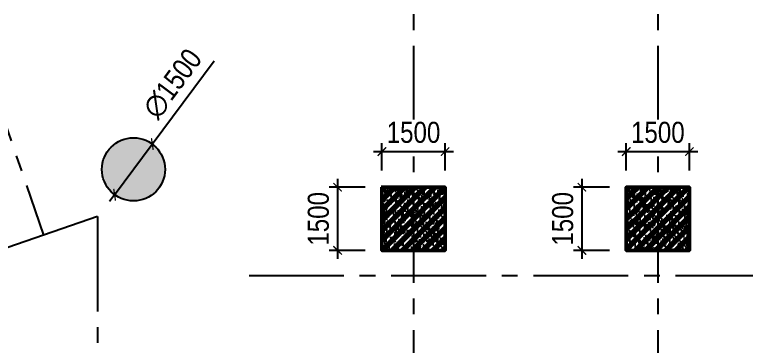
# Model space of a CAD drawing. Header units: millimetres. Extents: x -340714 to 2967022, y -655653 to 62.
# Drawn here: x 1119650 to 1137020, y -159524 to -151643 of the extents above; entities that cross this region are included whole.
import ezdxf

# ---------------------------------------------------------------- set-up
doc = ezdxf.new("R2010")
doc.units = ezdxf.units.MM
doc.header["$LTSCALE"] = 100
doc.header["$PDMODE"] = 32
doc.header["$PDSIZE"] = 2.5
doc.linetypes.add('CENTER2', pattern=[1.125, 0.75, -0.125, 0.125, -0.125])
for name, color, linetype in [('ccu12-Hatch', 250, 'Continuous'), ('ccu12-Truc', 13, 'CENTER2'), ('KC-Betong', 6, 'Continuous'), ('KC2-DIM', 251, 'Continuous')]:
    doc.layers.add(name, color=color, linetype=linetype)
doc.layers.add('KT-Net cot vach', color=6, linetype='Continuous', lineweight=50)
doc.styles.add('Arial Narrow', font='ARIALN.TTF')
doc.dimstyles.new('ccu12-200', dxfattribs={"dimscale": 200, "dimtxt": 2.5, "dimasz": 1, "dimexe": 1, "dimexo": 2, "dimgap": 1, "dimtad": 1, "dimdec": 0, "dimrnd": 5, "dimdsep": 46, "dimtxsty": 'Arial Narrow', "dimblk": 'ARCHTICK', "dimcen": -1, "dimdle": 1, "dimclrd": 256, "dimclre": 256, "dimclrt": 3, "dimadec": 0, "dimazin": 2, "dimtfac": 0.1, "dimtdec": 0, "dimtmove": 0, "dimatfit": 1, "dimldrblk": 'ARCHTICK', "dimfxl": 1, "dimtvp": 0.8333333333333334, "dimtolj": 1, "dimtzin": 12, "dimarcsym": 0})

# ---------------------------------------------------------------- blocks, each defined once
blk = doc.blocks.new('Grid-ST-flat-3')
at = {"layer": 'ccu12-Truc', "ltscale": 30}
for p, q in [((343189.8455156268, -39014.65546948351), (361219.3016763728, -91236.39007851167)), ((369999.3874795342, -69862.92378625314), (369999.3874795342, -104409.5824195731)), ((375799.3874795342, -69862.92378625314), (375799.3874795342, -104409.5824195731)), ((362499.3874795342, -90794.44285003131), (320490.9257493085, -105297.7856638855)), ((362499.3874795342, -90794.44285003131), (362499.3874795342, -104409.5824195731)), ((366096.246838973, -92196.27186136931), (425824.0468604039, -92196.27186137077))]:
    blk.add_line(p, q, dxfattribs=at)
blk = doc.blocks.new('*U151')
h = blk.add_hatch()
h.set_pattern_fill('VATLIEU04', color=250, scale=40, style=0, pattern_type=2)
h.set_pattern_definition([(49.99999999999999, (550, -550), (286.9040730403014, -25.10085399303804), [30, -330]), (355, (550, -550), (-55.50053344520001, 300.8768534800047), [24, -264]), (100.4514, (573.908672, -552.091736), (231.4037526856086, 275.7758168243814), [25.496076, -280.4568448]), (46.18420000000001, (550, -470), (426.8964194502578, -66.20760573160723), [45, -495]), (96.6356, (585.574698, -475.5173228), (373.8650822194813, 389.6471483601767), [38.2441152, -420.6852]), (351.1842, (550, -470), (373.8647780534509, 389.6474403701299), [36, -396]), (21, (590, -490), (238.7628208473847, -161.0475562661355), [30, -330]), (326.0000000000001, (590, -490), (97.32613276863269, 290.0600180187412), [24, -264]), (71.4514, (609.8968932, -503.4206424), (336.089051432596, 129.012198683981), [25.496076, -280.4568448]), (37.50000000000001, (550, -550), (4.863942126916267, 133.1575415325246), [0, -260.8, 0, -268, 0, -265]), (7.499999999999999, (550, -550), (105.2278149768594, 157.7646847529441), [0, -152.8, 0, -254.8, 0, -101]), (327.5, (460.8, -550), (213.5289744689636, -9.021948693751902), [0, -100, 0, -312, 0, -414]), (317.5, (420.8, -550), (233.2744677369545, 40.04199293292709), [0, -130, 0, -207.2, 0, -294]), (45, (550, -550), (-120.2081528017131, 120.2081528017131), []), (45, (550, -501), (-120.2081528017131, 120.2081528017131), [])])
h.paths.add_polyline_path([(-475, 475), (1025, 475), (1025, -1025), (-475, -1025)])
at = {"color": 6, "ltscale": 0.25}
blk.add_lwpolyline([(-475, 475), (1025, 475), (1025, -1025), (-475, -1025)], close=True, dxfattribs=at)
at = {"layer": 'Defpoints', "linetype": 'ByBlock', "ltscale": 30}
for p, q in [((1025, 475), (-475, -1025)), ((-475, 475), (1025, -1025))]:
    blk.add_line(p, q, dxfattribs=at)
blk = doc.blocks.new('MBDVCOTVACH-T2-T6-PN')
at = {"layer": 'ccu12-Hatch', "ltscale": 0.5}
h = blk.add_hatch(dxfattribs=at)
h.set_pattern_fill('BETONG', color=256, scale=50, pattern_type=2)
h.set_pattern_definition([(0, (-1923553.406636358, 300749.4537652719), (0, 259.8076212), [6.25, -143.75]), (0, (-1923553.406636358, 300760.2790828219), (0, 259.8076212), [6.25, -143.75]), (120, (-1923553.406636358, 300749.4537652719), (-225.0000000560045, -129.9038105999999), [6.249999999999998, -143.7499999999999]), (120, (-1923544.031636358, 300754.866424072), (-225.0000000560045, -129.9038105999999), [6.249999999999998, -143.7499999999999]), (0, (-1923478.406636358, 300879.3575758719), (0, 259.8076212), [6.25, -143.75]), (0, (-1923478.406636358, 300890.1828934219), (0, 259.8076212), [6.25, -143.75]), (120, (-1923478.406636358, 300879.3575758719), (-225.0000000560045, -129.9038105999999), [6.249999999999998, -143.7499999999999]), (120, (-1923469.031636358, 300884.7702346719), (-225.0000000560045, -129.9038105999999), [6.249999999999998, -143.7499999999999]), (59.99999999999999, (-1923547.156636358, 300749.4537652719), (-225.0000000560045, 129.9038106), [6.25, -143.75]), (59.99999999999999, (-1923556.531636358, 300754.866424072), (-225.0000000560045, 129.9038106), [6.25, -143.75]), (59.99999999999999, (-1923472.156636358, 300619.5499546719), (-225.0000000560045, 129.9038106), [6.25, -143.75]), (59.99999999999999, (-1923481.531636358, 300624.962613472), (-225.0000000560045, 129.9038106), [6.25, -143.75]), (45, (-1923553.406636358, 300749.4537652719), (-53.03300858899107, 53.03300858899107), []), (49.99999999999999, (-1923553.406636358, 300749.4537652719), (358.6300913003767, -31.37606749129755), [37.5, -412.5]), (355, (-1923553.406636358, 300749.4537652719), (-69.3756668065, 376.0960668500059), [30, -330]), (100.4514, (-1923523.520796358, 300746.8390952719), (289.2546908570108, 344.7197710304768), [31.870095, -350.571056]), (46.18420000000001, (-1923553.406636358, 300849.4537652719), (533.6205243128222, -82.75950716450905), [56.25, -618.75]), (96.6356, (-1923508.938263858, 300842.557111772), (467.3313527743517, 487.0589354502209), [47.805144, -525.8565]), (351.1842, (-1923553.406636358, 300849.4537652719), (467.3309725668136, 487.0593004626623), [45, -495]), (21, (-1923503.406636358, 300824.4537652719), (298.4535260592309, -201.3094453326694), [37.5, -412.5]), (326.0000000000001, (-1923503.406636358, 300824.4537652719), (121.6576659607909, 362.5750225234265), [30, -330]), (71.4514, (-1923478.535519858, 300807.6779622719), (420.111314290745, 161.2652483549762), [31.870095, -350.571056]), (37.50000000000001, (-1923553.406636358, 300749.4537652719), (6.079927658645334, 166.4469269156558), [0, -326, 0, -335, 0, -331.25]), (7.499999999999999, (-1923553.406636358, 300749.4537652719), (131.5347687210743, 197.2058559411801), [0, -191, 0, -318.5, 0, -126.25]), (327.5, (-1923664.906636358, 300749.4537652719), (266.9112180862045, -11.27743586718988), [0, -125, 0, -390, 0, -517.5]), (317.5, (-1923714.906636358, 300749.4537652719), (291.5930846711931, 50.05249116615887), [0, -162.5, 0, -259, 0, -367.5])])
edge = h.paths.add_edge_path()
edge.add_arc((4097.65261828457, -8624.055242631817), 750, 0, 360)
edge = h.paths.add_edge_path()
edge.add_arc((1410.005177336978, -253.7429474530509), 750, 0, 360)
edge = h.paths.add_edge_path()
edge.add_arc((101636.8044801299, -32126.61616641039), 750, 0, 360)
edge = h.paths.add_edge_path()
edge.add_arc((54389.03565472178, -32051.75711834745), 750, 0, 360)
at = {"layer": 'KC-Betong', "ltscale": 0.5}
blk.add_circle((54389.03565472178, -32051.75711834745, -4.45853799861673e-05), 750, dxfattribs=at)
at = {"layer": 'KT-Net cot vach'}
for p in [(60761.80449052667, -32951.61704977904, 7.594820233756635e-05), (66561.80449052667, -32951.61704353057, 7.594818160147295e-05)]:
    blk.add_blockref('*U151', p, dxfattribs=at)
blk = doc.blocks.new('_ARCHTICK')
at = {"color": 0, "linetype": 'ByBlock', "const_width": 0.15}
blk.add_lwpolyline([(-0.5, -0.5), (0.5, 0.5)], dxfattribs=at)
blk = doc.blocks.new('*D839')
at = {"layer": 'Defpoints', "color": 0, "ltscale": 0.5, "transparency": 16777216}
for p in [(1128368.093243407, -155744.4165195126), (1127316.823258432, -157244.4165195126), (1128368.093243407, -157244.4165195126)]:
    blk.add_point(p, dxfattribs=at)
at = {"layer": 'KC2-DIM', "lineweight": -2, "ltscale": 0.5, "transparency": 16777216}
for p, q in [((1127316.823258432, -155544.4165195126), (1127316.823258432, -157444.4165195126)), ((1127968.093243407, -155744.4165195126), (1127116.823258432, -155744.4165195126)), ((1127968.093243407, -157244.4165195126), (1127116.823258432, -157244.4165195126))]:
    blk.add_line(p, q, dxfattribs=at)
at = {"layer": 'KC2-DIM', "lineweight": -2, "ltscale": 0.5, "transparency": 16777216, "xscale": 200, "yscale": 200, "zscale": 200}
for p, rotation in [((1127316.823258432, -155744.4165195126), 90), ((1127316.823258432, -157244.4165195126), 270)]:
    blk.add_blockref('_ARCHTICK', p, dxfattribs=dict(at, rotation=rotation))
at = {"layer": 'KC2-DIM', "color": 3, "ltscale": 0.5, "transparency": 16777216, "insert": (1126861.536764571, -156494.4165195129), "char_height": 500, "attachment_point": 5, "rotation": 90, "style": 'Arial Narrow', "bg_fill": 3, "box_fill_scale": 1.1, "bg_fill_color": 256, "bg_fill_true_color": 13158600, "bg_fill_transparency": 0}
blk.add_mtext('\\A1;1500', dxfattribs=at)
blk = doc.blocks.new('*D840')
at = {"layer": 'Defpoints', "color": 0, "ltscale": 0.5, "transparency": 16777216}
for p in [(1129868.093243406, -154898.3021884515), (1128368.093243406, -155744.4165195125), (1129868.093243406, -155744.4165195125)]:
    blk.add_point(p, dxfattribs=at)
at = {"layer": 'KC2-DIM', "lineweight": -2, "ltscale": 0.5, "transparency": 16777216}
for p, q in [((1128368.093243406, -155344.4165195125), (1128368.093243406, -154698.3021884515)), ((1129868.093243406, -155344.4165195125), (1129868.093243406, -154698.3021884515)), ((1128168.093243406, -154898.3021884515), (1130068.093243406, -154898.3021884515))]:
    blk.add_line(p, q, dxfattribs=at)
at = {"layer": 'KC2-DIM', "lineweight": -2, "ltscale": 0.5, "transparency": 16777216, "xscale": 200, "yscale": 200, "zscale": 200, "rotation": 180}
blk.add_blockref('_ARCHTICK', (1128368.093243406, -154898.3021884515), dxfattribs=at)
at = {"layer": 'KC2-DIM', "lineweight": -2, "ltscale": 0.5, "transparency": 16777216, "xscale": 200, "yscale": 200, "zscale": 200}
blk.add_blockref('_ARCHTICK', (1129868.093243406, -154898.3021884515), dxfattribs=at)
at = {"layer": 'KC2-DIM', "color": 3, "ltscale": 0.5, "transparency": 16777216, "insert": (1129118.093243406, -154443.0156945907), "char_height": 500, "attachment_point": 5, "style": 'Arial Narrow', "bg_fill": 3, "box_fill_scale": 1.1, "bg_fill_color": 256, "bg_fill_true_color": 13158600, "bg_fill_transparency": 0}
blk.add_mtext('\\A1;1500', dxfattribs=at)
blk = doc.blocks.new('*D841')
at = {"layer": 'Defpoints', "color": 0, "ltscale": 0.5, "transparency": 16777216}
for p in [(1134168.093243407, -155744.4165132641), (1133116.823258432, -157244.4165132641), (1134168.093243407, -157244.4165132641)]:
    blk.add_point(p, dxfattribs=at)
at = {"layer": 'KC2-DIM', "lineweight": -2, "ltscale": 0.5, "transparency": 16777216}
for p, q in [((1133116.823258432, -155544.4165132641), (1133116.823258432, -157444.4165132641)), ((1133768.093243407, -155744.4165132641), (1132916.823258432, -155744.4165132641)), ((1133768.093243407, -157244.4165132641), (1132916.823258432, -157244.4165132641))]:
    blk.add_line(p, q, dxfattribs=at)
at = {"layer": 'KC2-DIM', "lineweight": -2, "ltscale": 0.5, "transparency": 16777216, "xscale": 200, "yscale": 200, "zscale": 200}
for p, rotation in [((1133116.823258432, -155744.4165132641), 90), ((1133116.823258432, -157244.4165132641), 270)]:
    blk.add_blockref('_ARCHTICK', p, dxfattribs=dict(at, rotation=rotation))
at = {"layer": 'KC2-DIM', "color": 3, "ltscale": 0.5, "transparency": 16777216, "insert": (1132661.536764571, -156494.4165132644), "char_height": 500, "attachment_point": 5, "rotation": 90, "style": 'Arial Narrow', "bg_fill": 3, "box_fill_scale": 1.1, "bg_fill_color": 256, "bg_fill_true_color": 13158600, "bg_fill_transparency": 0}
blk.add_mtext('\\A1;1500', dxfattribs=at)
blk = doc.blocks.new('*D842')
at = {"layer": 'Defpoints', "color": 0, "ltscale": 0.5, "transparency": 16777216}
for p in [(1135668.093243406, -154898.302182203), (1134168.093243406, -155744.4165132641), (1135668.093243406, -155744.4165132641)]:
    blk.add_point(p, dxfattribs=at)
at = {"layer": 'KC2-DIM', "lineweight": -2, "ltscale": 0.5, "transparency": 16777216}
for p, q in [((1134168.093243406, -155344.4165132641), (1134168.093243406, -154698.302182203)), ((1135668.093243406, -155344.4165132641), (1135668.093243406, -154698.302182203)), ((1133968.093243406, -154898.302182203), (1135868.093243406, -154898.302182203))]:
    blk.add_line(p, q, dxfattribs=at)
at = {"layer": 'KC2-DIM', "lineweight": -2, "ltscale": 0.5, "transparency": 16777216, "xscale": 200, "yscale": 200, "zscale": 200, "rotation": 180}
blk.add_blockref('_ARCHTICK', (1134168.093243406, -154898.302182203), dxfattribs=at)
at = {"layer": 'KC2-DIM', "lineweight": -2, "ltscale": 0.5, "transparency": 16777216, "xscale": 200, "yscale": 200, "zscale": 200}
blk.add_blockref('_ARCHTICK', (1135668.093243406, -154898.302182203), dxfattribs=at)
at = {"layer": 'KC2-DIM', "color": 3, "ltscale": 0.5, "transparency": 16777216, "insert": (1134918.093243406, -154443.0156883422), "char_height": 500, "attachment_point": 5, "style": 'Arial Narrow', "bg_fill": 3, "box_fill_scale": 1.1, "bg_fill_color": 256, "bg_fill_true_color": 13158600, "bg_fill_transparency": 0}
blk.add_mtext('\\A1;1500', dxfattribs=at)
blk = doc.blocks.new('*D805')
at = {"layer": 'Defpoints', "color": 0, "ltscale": 0.5, "transparency": 16777216}
for p in [(1122917.78519639, -154717.6605484718), (1122022.863618813, -155921.4526276896)]:
    blk.add_point(p, dxfattribs=at)
at = {"layer": 'KC2-DIM', "lineweight": -2, "ltscale": 0.5, "transparency": 16777216}
for p, q in [((1122917.78519639, -154717.6605484717), (1124389.70532453, -152737.7264001702)), ((1122022.863618813, -155921.4526276896), (1122917.78519639, -154717.6605484718)), ((1122022.863618813, -155921.4526276896), (1121903.540741803, -156081.958238252))]:
    blk.add_line(p, q, dxfattribs=at)
at = {"layer": 'KC2-DIM', "lineweight": -2, "ltscale": 0.5, "transparency": 16777216, "xscale": 200, "yscale": 200, "zscale": 200}
for p, rotation in [((1122917.78519639, -154717.6605484718), 233.3721962865281), ((1122022.863618813, -155921.4526276896), 53.37219628652808)]:
    blk.add_blockref('_ARCHTICK', p, dxfattribs=dict(at, rotation=rotation))
at = {"layer": 'KC2-DIM', "color": 3, "ltscale": 0.5, "transparency": 16777216, "insert": (1123396.46569959, -153287.2145580316), "char_height": 500, "attachment_point": 5, "rotation": 53.37219628652807, "style": 'Arial Narrow', "bg_fill": 3, "box_fill_scale": 1.1, "bg_fill_color": 256, "bg_fill_true_color": 13158600, "bg_fill_transparency": 0}
blk.add_mtext('\\A1;∅1500', dxfattribs=at)

msp = doc.modelspace()

# ---------------------------------------------------------------- block references
msp.add_blockref('Grid-ST-flat-3', (759118.7059176685, -65648.14422032033))
at = {"layer": 'KC2-DIM'}
msp.add_blockref('MBDVCOTVACH-T2-T6-PN', (1068081.28875288, -123267.7994697334), dxfattribs=at)

# ---------------------------------------------------------------- next in the draw order: dimensions: what is measured, and where the dimension line sits
at = {"layer": 'KC2-DIM', "ltscale": 0.5}
dim = msp.add_diameter_dim_2p(p1=(1122022.863618813, -155921.4526276896, -4.45853799861673e-05), p2=(1122917.78519639, -154717.6605484718, -4.45853799861673e-05), dimstyle='ccu12-200', override={"dimfxl": 150, "dimtfill": 1}, dxfattribs=at)
dim.commit()
dim.dimension.update_dxf_attribs({"geometry": '*D805', "text_midpoint": (1123396.46569959, -153287.2145580316, -4.45853799861673e-05)})
for base, p1, p2, picture, middle in [((1127316.823258432, -157244.4165195126, 7.594820353025462e-05), (1128368.093243406, -155744.4165195125, 7.594820353025462e-05), (1128368.093243406, -157244.4165195125, 7.594820353025462e-05), '*D839', (1127316.823258432, -156494.4165195129, 7.594820353025462e-05)), ((1133116.823258432, -157244.4165132641, 7.594818273960897e-05), (1134168.093243406, -155744.4165132641, 7.594818273960897e-05), (1134168.093243406, -157244.4165132641, 7.594818273960897e-05), '*D841', (1133116.823258432, -156494.4165132644, 7.594818273960897e-05))]:
    dim = msp.add_linear_dim(base=base, p1=p1, p2=p2, angle=90, dimstyle='ccu12-200', override={"dimfxl": 150, "dimtfill": 1}, dxfattribs=at)
    dim.commit()
    dim.dimension.update_dxf_attribs({"geometry": picture, "text_midpoint": middle, "dimtype": 160})

# ---------------------------------------------------------------- next in the draw order: dimensions: what is measured, and where the dimension line sits
for base, p1, p2, picture, middle in [((1129868.093243406, -154898.3021884515, 7.594820353025462e-05), (1128368.093243406, -155744.4165195125, 7.594820353025462e-05), (1129868.093243406, -155744.4165195125, 7.594820353025462e-05), '*D840', (1129118.093243406, -154898.3021884515, 7.594820353025462e-05)), ((1135668.093243406, -154898.302182203, 7.594818273960897e-05), (1134168.093243406, -155744.4165132641, 7.594818273960897e-05), (1135668.093243406, -155744.4165132641, 7.594818273960897e-05), '*D842', (1134918.093243406, -154898.302182203, 7.594818273960897e-05))]:
    dim = msp.add_linear_dim(base=base, p1=p1, p2=p2, dimstyle='ccu12-200', override={"dimfxl": 150, "dimtfill": 1}, dxfattribs=at)
    dim.commit()
    dim.dimension.update_dxf_attribs({"geometry": picture, "text_midpoint": middle, "dimtype": 160})

doc.saveas('drawing.dxf')
